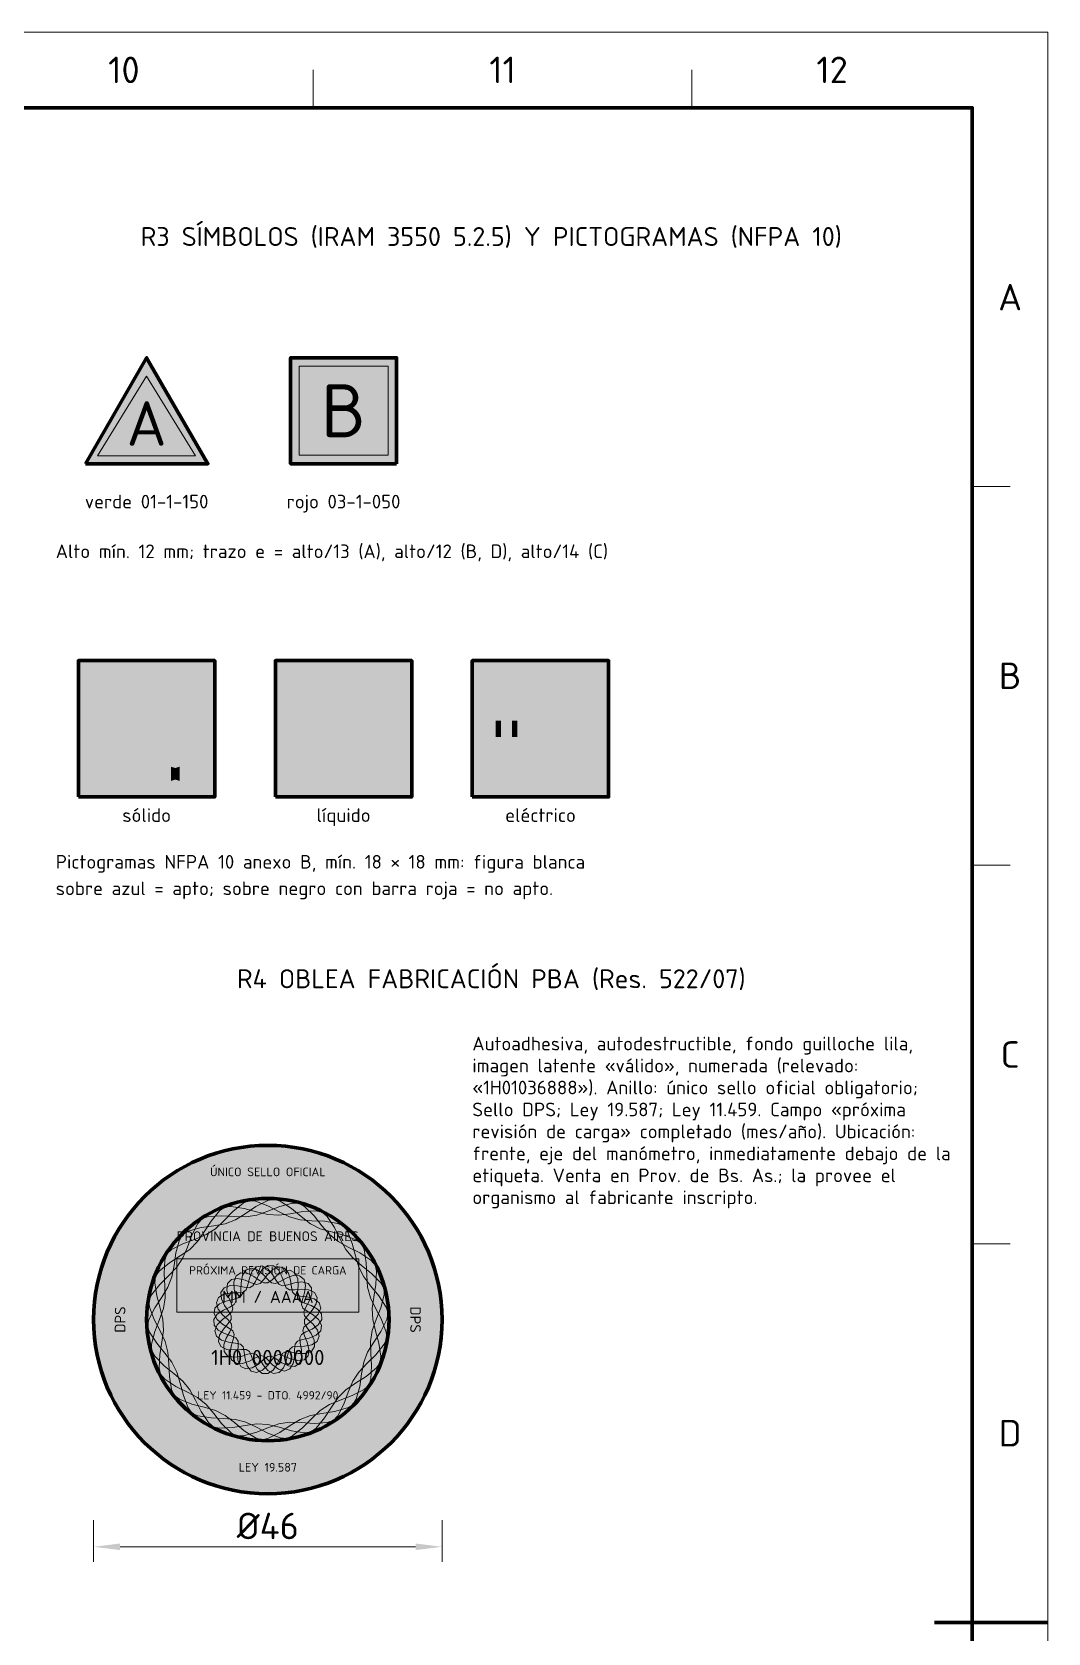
# Model space of a CAD drawing. Header units: millimetres. Extents: x 0 to 2208, y 0 to 420.
# Drawn here: x 2073.9 to 2208, y 208.6 to 420 of the extents above; entities that cross this region are included whole.
import ezdxf
from ezdxf.enums import TextEntityAlignment as Align

# ---------------------------------------------------------------- set-up
doc = ezdxf.new("R2010")
doc.units = ezdxf.units.MM
for name, color, linetype, lineweight in [('01-VISIBLE', 7, 'CONTINUOUS', 70), ('04-COTA', 3, 'CONTINUOUS', 18), ('06-TEXTO', 7, 'CONTINUOUS', 25), ('07-RECUADRO', 7, 'CONTINUOUS', 70), ('08-FINA', 5, 'CONTINUOUS', 18), ('13-GRAFICA', 30, 'CONTINUOUS', 18)]:
    doc.layers.add(name, color=color, linetype=linetype, lineweight=lineweight)
doc.styles.add('ISO3098', font='isocpeur.ttf')
doc.dimstyles.new('FLAMA-IRAM', dxfattribs={"dimtxt": 3.5, "dimasz": 3.5, "dimexe": 2, "dimexo": 1.5, "dimgap": 1, "dimtad": 1, "dimdec": 1, "dimtxsty": 'ISO3098', "dimblk": 'IRAM_FLECHA', "dimblk1": 'IRAM_FLECHA', "dimblk2": 'IRAM_FLECHA', "dimcen": 2.5, "dimclrd": 256, "dimclre": 256, "dimclrt": 256, "dimazin": 3, "dimtfac": 1, "dimtmove": 0, "dimatfit": 3, "dimlwd": 18, "dimlwe": 18})

# ---------------------------------------------------------------- blocks, each defined once
blk = doc.blocks.new('IRAM_FLECHA')
blk.add_solid([(0, 0), (-1, 0.125), (-1, -0.125)])

msp = doc.modelspace()

# ---------------------------------------------------------------- hatches: boundary and pattern name
at = {"layer": '13-GRAFICA', "true_color": 0x009146}
h = msp.add_hatch(color=7, dxfattribs=at)
h.dxf.hatch_style = 1
h.paths.add_polyline_path([(2080.917, 363), (2097.083, 363), (2089, 377)])
at = {"layer": '13-GRAFICA', "true_color": 0xc81e2d}
h = msp.add_hatch(color=7, dxfattribs=at)
h.dxf.hatch_style = 1
h.paths.add_polyline_path([(2122, 363), (2122, 377), (2108, 377), (2108, 363)])
at = {"layer": '13-GRAFICA', "true_color": 0x005eaa}
h = msp.add_hatch(color=7, dxfattribs=at)
h.dxf.hatch_style = 1
h.paths.add_polyline_path([(2098, 319), (2098, 337), (2080, 337), (2080, 319)])
h = msp.add_hatch(color=7, dxfattribs=at)
h.dxf.hatch_style = 1
h.paths.add_polyline_path([(2124, 319), (2124, 337), (2106, 337), (2106, 319)])
at = {"layer": '13-GRAFICA', "true_color": 0x191919}
h = msp.add_hatch(color=7, dxfattribs=at)
h.dxf.hatch_style = 1
h.paths.add_polyline_path([(2150, 319), (2150, 337), (2132, 337), (2132, 319)])
at = {"layer": '13-GRAFICA', "true_color": 0xc81e2d}
h = msp.add_hatch(color=7, dxfattribs=at)
h.dxf.hatch_style = 1
h.paths.add_polyline_path([(2132, 335.218), (2132, 337), (2133.782, 337), (2150, 320.782), (2150, 319), (2148.218, 319)])
at = {"layer": '13-GRAFICA', "true_color": 0xffffff}
h = msp.add_hatch(color=7, dxfattribs=at)
h.dxf.hatch_style = 1
h.paths.add_polyline_path([(2141.845, 326.656), (2141.819, 326.663), (2141.793, 326.672), (2141.768, 326.684), (2141.745, 326.699), (2141.723, 326.716), (2141.704, 326.735), (2141.686, 326.756), (2141.67, 326.778), (2141.657, 326.802), (2141.646, 326.828), (2140.926, 328.808), (2140.918, 328.834), (2140.913, 328.861), (2140.91, 328.888), (2140.91, 328.915), (2140.913, 328.943), (2140.919, 328.97), (2140.928, 328.996), (2140.939, 329.021), (2141.839, 330.821), (2141.851, 330.844), (2141.867, 330.865), (2141.884, 330.885), (2141.903, 330.904), (2141.923, 330.92), (2141.946, 330.934), (2141.969, 330.946), (2141.994, 330.956), (2142.019, 330.963), (2142.045, 330.968), (2142.071, 330.97), (2142.098, 330.969), (2142.124, 330.966), (2142.15, 330.961), (2142.175, 330.953), (2142.199, 330.942), (2142.222, 330.93), (2142.244, 330.915), (2142.264, 330.898), (2142.282, 330.879), (2142.299, 330.858), (2142.313, 330.836), (2142.609, 330.329), (2143.168, 332.565), (2143.176, 332.591), (2143.186, 332.616), (2143.199, 332.639), (2143.213, 332.661), (2143.23, 332.682), (2143.249, 332.701), (2143.27, 332.717), (2143.292, 332.732), (2143.316, 332.745), (2143.34, 332.755), (2143.366, 332.762), (2143.392, 332.767), (2143.419, 332.77), (2143.445, 332.77), (2143.472, 332.767), (2143.498, 332.761), (2143.523, 332.753), (2143.548, 332.743), (2143.571, 332.73), (2143.593, 332.715), (2143.614, 332.698), (2143.632, 332.679), (2143.649, 332.658), (2144.407, 331.609), (2144.872, 335.949), (2144.876, 335.975), (2144.883, 336.001), (2144.892, 336.027), (2144.904, 336.051), (2144.918, 336.074), (2144.934, 336.095), (2144.953, 336.115), (2144.973, 336.132), (2144.995, 336.148), (2145.019, 336.161), (2145.043, 336.172), (2145.069, 336.18), (2145.095, 336.186), (2145.122, 336.189), (2145.149, 336.19), (2145.176, 336.188), (2145.202, 336.183), (2145.228, 336.175), (2145.253, 336.165), (2145.277, 336.153), (2145.3, 336.138), (2145.32, 336.121), (2145.34, 336.102), (2145.357, 336.081), (2145.372, 336.059), (2145.384, 336.035), (2145.395, 336.01), (2145.402, 335.984), (2146.236, 332.572), (2146.708, 333.359), (2146.723, 333.381), (2146.74, 333.401), (2146.759, 333.42), (2146.779, 333.437), (2146.801, 333.452), (2146.825, 333.464), (2146.849, 333.474), (2146.875, 333.482), (2146.901, 333.487), (2146.927, 333.49), (2146.953, 333.49), (2146.98, 333.487), (2147.006, 333.482), (2147.031, 333.474), (2147.056, 333.464), (2147.079, 333.452), (2147.101, 333.437), (2147.121, 333.42), (2147.14, 333.401), (2147.157, 333.381), (2147.172, 333.359), (2147.184, 333.335), (2147.194, 333.311), (2147.202, 333.285), (2148.102, 329.685), (2148.107, 329.662), (2148.109, 329.638), (2148.11, 329.614), (2148.108, 329.591), (2148.105, 329.567), (2147.565, 326.867), (2147.558, 326.841), (2147.549, 326.816), (2147.538, 326.793), (2147.524, 326.77), (2147.509, 326.749), (2147.491, 326.729), (2147.471, 326.711), (2147.45, 326.695), (2147.427, 326.682), (2147.403, 326.671), (2147.378, 326.662), (2147.353, 326.655), (2147.326, 326.651), (2147.3, 326.65), (2141.9, 326.65), (2141.873, 326.651)])
h = msp.add_hatch(color=7, dxfattribs=at)
h.dxf.hatch_style = 1
h.paths.add_polyline_path([(2082.337, 328.53), (2082.318, 328.535), (2082.299, 328.542), (2082.281, 328.55), (2082.264, 328.561), (2082.249, 328.573), (2082.235, 328.587), (2082.222, 328.602), (2082.211, 328.618), (2082.201, 328.635), (2082.193, 328.654), (2081.675, 330.079), (2081.669, 330.098), (2081.665, 330.117), (2081.663, 330.137), (2081.664, 330.157), (2081.666, 330.176), (2081.67, 330.196), (2081.676, 330.214), (2081.684, 330.233), (2082.332, 331.529), (2082.341, 331.545), (2082.352, 331.561), (2082.364, 331.575), (2082.378, 331.588), (2082.393, 331.6), (2082.409, 331.61), (2082.426, 331.619), (2082.443, 331.626), (2082.462, 331.631), (2082.48, 331.634), (2082.499, 331.636), (2082.518, 331.636), (2082.537, 331.633), (2082.556, 331.629), (2082.574, 331.624), (2082.591, 331.616), (2082.608, 331.607), (2082.624, 331.596), (2082.638, 331.584), (2082.651, 331.57), (2082.663, 331.555), (2082.674, 331.54), (2082.886, 331.175), (2083.289, 332.785), (2083.295, 332.803), (2083.302, 332.821), (2083.311, 332.838), (2083.322, 332.854), (2083.334, 332.868), (2083.347, 332.882), (2083.362, 332.894), (2083.378, 332.905), (2083.395, 332.914), (2083.413, 332.921), (2083.431, 332.926), (2083.45, 332.93), (2083.469, 332.932), (2083.489, 332.932), (2083.508, 332.93), (2083.526, 332.926), (2083.545, 332.92), (2083.562, 332.913), (2083.579, 332.903), (2083.595, 332.892), (2083.61, 332.88), (2083.623, 332.866), (2083.635, 332.851), (2084.181, 332.096), (2084.516, 335.221), (2084.519, 335.24), (2084.523, 335.259), (2084.53, 335.277), (2084.539, 335.294), (2084.549, 335.311), (2084.561, 335.326), (2084.574, 335.34), (2084.589, 335.353), (2084.605, 335.364), (2084.621, 335.374), (2084.639, 335.382), (2084.658, 335.388), (2084.677, 335.392), (2084.696, 335.394), (2084.715, 335.394), (2084.735, 335.393), (2084.754, 335.389), (2084.772, 335.384), (2084.79, 335.376), (2084.807, 335.367), (2084.824, 335.357), (2084.839, 335.345), (2084.853, 335.331), (2084.865, 335.316), (2084.876, 335.3), (2084.885, 335.283), (2084.892, 335.265), (2084.898, 335.246), (2085.498, 332.789), (2085.838, 333.356), (2085.849, 333.372), (2085.861, 333.387), (2085.874, 333.4), (2085.889, 333.412), (2085.905, 333.423), (2085.922, 333.432), (2085.939, 333.439), (2085.958, 333.445), (2085.976, 333.448), (2085.995, 333.45), (2086.014, 333.45), (2086.033, 333.448), (2086.052, 333.445), (2086.07, 333.439), (2086.088, 333.432), (2086.105, 333.423), (2086.121, 333.412), (2086.135, 333.4), (2086.149, 333.386), (2086.161, 333.372), (2086.172, 333.356), (2086.181, 333.339), (2086.188, 333.321), (2086.193, 333.303), (2086.841, 330.711), (2086.845, 330.694), (2086.847, 330.677), (2086.847, 330.66), (2086.846, 330.643), (2086.843, 330.626), (2086.455, 328.682), (2086.45, 328.663), (2086.444, 328.645), (2086.435, 328.628), (2086.426, 328.612), (2086.414, 328.597), (2086.401, 328.582), (2086.387, 328.57), (2086.372, 328.558), (2086.356, 328.549), (2086.338, 328.54), (2086.32, 328.534), (2086.302, 328.529), (2086.283, 328.527), (2086.264, 328.526), (2082.376, 328.526), (2082.356, 328.527)])
h = msp.add_hatch(color=7, dxfattribs=at)
h.dxf.hatch_style = 1
h.paths.add_polyline_path([(2092.556, 328.759), (2093.095, 333.793), (2093.1, 333.824), (2093.108, 333.854), (2093.119, 333.884), (2093.132, 333.912), (2093.149, 333.938), (2093.168, 333.963), (2093.189, 333.986), (2093.213, 334.006), (2093.239, 334.024), (2093.266, 334.04), (2093.294, 334.052), (2093.324, 334.062), (2093.355, 334.069), (2093.364, 334.07), (2093.364, 323.007), (2092.196, 323.007), (2092.196, 329.257)])
h = msp.add_hatch(color=7, dxfattribs=at)
h.dxf.hatch_style = 1
h.paths.add_polyline_path([(2093.386, 334.073), (2093.417, 334.073), (2093.448, 334.07), (2093.479, 334.065), (2093.509, 334.056), (2093.538, 334.044), (2093.565, 334.03), (2093.591, 334.013), (2093.616, 333.993), (2093.638, 333.971), (2093.658, 333.947), (2093.675, 333.921), (2093.69, 333.893), (2093.702, 333.864), (2093.711, 333.834), (2094.678, 329.876), (2095.226, 330.789), (2095.243, 330.815), (2095.262, 330.838), (2095.284, 330.86), (2095.308, 330.88), (2095.334, 330.897), (2095.361, 330.911), (2095.389, 330.923), (2095.418, 330.932), (2095.449, 330.938), (2095.479, 330.941), (2095.51, 330.941), (2095.54, 330.938), (2095.571, 330.932), (2095.6, 330.923), (2095.628, 330.911), (2095.656, 330.897), (2095.681, 330.879), (2095.705, 330.86), (2095.727, 330.838), (2095.746, 330.814), (2095.763, 330.789), (2095.778, 330.762), (2095.789, 330.733), (2095.798, 330.704), (2096.842, 326.528), (2096.848, 326.501), (2096.851, 326.473), (2096.852, 326.446), (2096.85, 326.418), (2096.846, 326.391), (2096.275, 323.537), (2096.597, 322.543), (2095.11, 322.06), (2096.597, 321.577), (2096.153, 320.207), (2093.364, 321.113), (2093.364, 323.007), (2093.364, 334.07)])
h = msp.add_hatch(color=7, dxfattribs=at)
h.dxf.hatch_style = 1
h.paths.add_polyline_path([(2122.564, 320.996), (2122.131, 320.84), (2121.549, 320.704), (2120.84, 320.592), (2120.031, 320.509), (2119.153, 320.457), (2118.24, 320.44), (2117.327, 320.457), (2116.449, 320.509), (2115.64, 320.592), (2114.931, 320.704), (2114.349, 320.84), (2113.916, 320.996), (2113.65, 321.164), (2113.56, 321.34), (2113.65, 321.516), (2113.916, 321.684), (2114.316, 321.828), (2113.56, 323.906), (2113.56, 321.52), (2107.44, 321.52), (2107.44, 326.56), (2110.68, 329.44), (2113.56, 329.44), (2113.56, 324.959), (2114.595, 327.029), (2114.612, 327.059), (2114.632, 327.088), (2114.654, 327.114), (2114.68, 327.138), (2114.707, 327.16), (2114.736, 327.179), (2114.767, 327.195), (2114.8, 327.207), (2114.833, 327.217), (2114.867, 327.223), (2114.902, 327.226), (2114.937, 327.225), (2114.972, 327.221), (2115.006, 327.214), (2115.039, 327.203), (2115.071, 327.19), (2115.101, 327.173), (2115.13, 327.153), (2115.156, 327.13), (2115.181, 327.106), (2115.202, 327.078), (2115.221, 327.049), (2115.612, 326.38), (2116.35, 329.332), (2116.36, 329.366), (2116.374, 329.398), (2116.39, 329.429), (2116.41, 329.458), (2116.432, 329.486), (2116.457, 329.51), (2116.484, 329.533), (2116.514, 329.552), (2116.545, 329.568), (2116.577, 329.582), (2116.611, 329.592), (2116.646, 329.598), (2116.681, 329.602), (2116.716, 329.601), (2116.751, 329.598), (2116.785, 329.591), (2116.819, 329.58), (2116.851, 329.566), (2116.882, 329.549), (2116.911, 329.53), (2116.938, 329.507), (2116.963, 329.482), (2116.985, 329.454), (2117.985, 328.069), (2118.598, 333.798), (2118.604, 333.833), (2118.613, 333.867), (2118.625, 333.901), (2118.641, 333.933), (2118.66, 333.963), (2118.682, 333.991), (2118.706, 334.017), (2118.733, 334.04), (2118.762, 334.061), (2118.793, 334.078), (2118.825, 334.093), (2118.859, 334.104), (2118.894, 334.111), (2118.929, 334.116), (2118.965, 334.116), (2119, 334.113), (2119.035, 334.107), (2119.069, 334.097), (2119.102, 334.084), (2119.134, 334.067), (2119.163, 334.048), (2119.191, 334.025), (2119.216, 334), (2119.239, 333.973), (2119.259, 333.943), (2119.275, 333.912), (2119.289, 333.879), (2119.299, 333.845), (2120.4, 329.341), (2121.023, 330.379), (2121.043, 330.408), (2121.065, 330.435), (2121.09, 330.46), (2121.117, 330.482), (2121.146, 330.502), (2121.177, 330.518), (2121.209, 330.532), (2121.242, 330.542), (2121.277, 330.549), (2121.311, 330.552), (2121.346, 330.552), (2121.381, 330.549), (2121.416, 330.542), (2121.449, 330.532), (2121.481, 330.518), (2121.512, 330.502), (2121.541, 330.482), (2121.568, 330.46), (2121.593, 330.435), (2121.615, 330.408), (2121.635, 330.379), (2121.651, 330.348), (2121.664, 330.316), (2121.675, 330.282), (2122.863, 325.53), (2122.869, 325.5), (2122.872, 325.468), (2122.873, 325.437), (2122.871, 325.405), (2122.866, 325.374), (2122.158, 321.831), (2122.564, 321.684), (2122.83, 321.516), (2122.92, 321.34), (2122.83, 321.164)])
h = msp.add_hatch(color=7, dxfattribs=at)
h.dxf.hatch_style = 1
h.paths.add_polyline_path([(2089.407, 320.207), (2088.963, 321.577), (2090.45, 322.06), (2088.963, 322.543), (2089.262, 323.465), (2088.518, 325.51), (2088.509, 325.54), (2088.503, 325.571), (2088.5, 325.603), (2088.5, 325.635), (2088.504, 325.666), (2088.51, 325.697), (2088.52, 325.728), (2088.533, 325.757), (2089.577, 327.845), (2089.592, 327.872), (2089.609, 327.897), (2089.629, 327.92), (2089.651, 327.941), (2089.675, 327.96), (2089.701, 327.976), (2089.728, 327.99), (2089.757, 328.002), (2089.786, 328.01), (2089.816, 328.015), (2089.847, 328.018), (2089.877, 328.017), (2089.908, 328.014), (2089.938, 328.007), (2089.967, 327.998), (2089.995, 327.986), (2090.022, 327.971), (2090.047, 327.954), (2090.07, 327.934), (2090.092, 327.912), (2090.111, 327.888), (2090.127, 327.863), (2090.47, 327.275), (2091.119, 329.869), (2091.128, 329.898), (2091.14, 329.927), (2091.154, 329.954), (2091.172, 329.98), (2091.191, 330.004), (2091.213, 330.025), (2091.237, 330.045), (2091.263, 330.062), (2091.29, 330.077), (2091.319, 330.088), (2091.348, 330.097), (2091.379, 330.103), (2091.41, 330.106), (2091.441, 330.105), (2091.471, 330.102), (2091.502, 330.096), (2091.531, 330.087), (2091.559, 330.075), (2091.587, 330.06), (2091.612, 330.042), (2091.636, 330.022), (2091.657, 330), (2091.677, 329.976), (2092.196, 329.257), (2092.196, 323.007), (2092.196, 321.113)])
h = msp.add_hatch(color=7, dxfattribs=at)
h.dxf.hatch_style = 1
h.paths.add_polyline_path([(2105.918, 329.946), (2107.098, 330.772), (2108.956, 328.118), (2107.777, 327.292)])
h = msp.add_hatch(color=7, dxfattribs=at)
h.dxf.hatch_style = 1
h.paths.add_polyline_path([(2087.74, 328.36), (2086.84, 321.52), (2081.8, 321.52), (2080.9, 328.36)])
h = msp.add_hatch(color=7, dxfattribs=at)
h.dxf.hatch_style = 1
h.paths.add_polyline_path([(2133.08, 321.52), (2133.08, 329.08), (2135.06, 329.08), (2135.06, 326.92), (2135.06, 324.4), (2135.06, 321.52)])
h = msp.add_hatch(color=7, dxfattribs=at)
h.dxf.hatch_style = 1
h.paths.add_polyline_path([(2135.78, 329.08), (2135.78, 326.92), (2135.06, 326.92), (2135.06, 329.08)])
h = msp.add_hatch(color=7, dxfattribs=at)
h.dxf.hatch_style = 1
h.paths.add_polyline_path([(2135.78, 321.52), (2135.78, 324.4), (2135.78, 326.92), (2135.78, 329.08), (2137.22, 329.08), (2137.22, 326.92), (2137.22, 324.4), (2137.22, 321.52)])
h = msp.add_hatch(color=7, dxfattribs=at)
h.dxf.hatch_style = 1
h.paths.add_polyline_path([(2137.94, 329.08), (2137.94, 326.92), (2137.22, 326.92), (2137.22, 329.08)])
h = msp.add_hatch(color=7, dxfattribs=at)
h.dxf.hatch_style = 1
h.paths.add_polyline_path([(2139.92, 321.52), (2137.94, 321.52), (2137.94, 324.4), (2137.94, 326.92), (2137.94, 329.08), (2139.92, 329.08)])
h = msp.add_hatch(color=7, dxfattribs=at)
h.dxf.hatch_style = 1
h.paths.add_polyline_path([(2148.27, 320.433), (2148.305, 320.424), (2148.338, 320.413), (2148.37, 320.397), (2148.4, 320.379), (2148.428, 320.358), (2148.455, 320.335), (2148.478, 320.308), (2148.499, 320.28), (2148.517, 320.25), (2148.533, 320.218), (2148.544, 320.185), (2148.553, 320.15), (2148.558, 320.115), (2148.56, 320.08), (2148.558, 320.045), (2148.553, 320.01), (2148.544, 319.975), (2148.533, 319.942), (2148.517, 319.91), (2148.499, 319.88), (2148.478, 319.852), (2148.455, 319.825), (2148.428, 319.802), (2148.4, 319.781), (2148.37, 319.763), (2148.338, 319.747), (2148.305, 319.736), (2148.27, 319.727), (2148.235, 319.722), (2148.2, 319.72), (2144.24, 319.72), (2144.205, 319.722), (2144.17, 319.727), (2144.135, 319.736), (2144.102, 319.747), (2144.07, 319.763), (2144.04, 319.781), (2144.012, 319.802), (2143.985, 319.825), (2143.962, 319.852), (2143.941, 319.88), (2143.923, 319.91), (2143.907, 319.942), (2143.896, 319.975), (2143.887, 320.01), (2143.882, 320.045), (2143.88, 320.08), (2143.88, 321.52), (2142.08, 321.52), (2142.08, 324.76), (2142.8, 324.76), (2142.8, 326.56), (2143.34, 326.56), (2143.34, 324.76), (2145.14, 324.76), (2145.14, 326.56), (2145.68, 326.56), (2145.68, 324.76), (2146.4, 324.76), (2146.4, 321.52), (2144.6, 321.52), (2144.6, 320.44), (2148.2, 320.44), (2148.235, 320.438)])
h = msp.add_hatch(color=7, dxfattribs=at)
h.dxf.hatch_style = 1
h.paths.add_polyline_path([(2135.06, 321.52), (2135.06, 324.4), (2135.78, 324.4), (2135.78, 321.52)])
h = msp.add_hatch(color=7, dxfattribs=at)
h.dxf.hatch_style = 1
h.paths.add_polyline_path([(2137.22, 321.52), (2137.22, 324.4), (2137.94, 324.4), (2137.94, 321.52)])
h = msp.add_hatch(color=7, dxfattribs=at)
h.dxf.hatch_style = 1
h.paths.add_polyline_path([(2092.196, 321.113), (2092.196, 323.007), (2092.78, 322.817), (2093.364, 323.007), (2093.364, 321.113), (2092.78, 321.303)])
at = {"layer": '13-GRAFICA', "true_color": 0x6e46a0}
h = msp.add_hatch(color=7, dxfattribs=at)
h.dxf.hatch_style = 1
h.paths.add_polyline_path([(2089.141, 266.658), (2089.554, 267.042), (2089.977, 267.416), (2090.409, 267.779), (2090.85, 268.132), (2091.299, 268.474), (2091.756, 268.804), (2092.222, 269.124), (2092.695, 269.432), (2093.176, 269.728), (2093.663, 270.012), (2094.158, 270.284), (2094.659, 270.544), (2095.166, 270.792), (2095.679, 271.027), (2096.198, 271.249), (2096.722, 271.459), (2097.252, 271.656), (2097.785, 271.839), (2098.323, 272.01), (2098.866, 272.167), (2099.411, 272.311), (2099.961, 272.441), (2100.513, 272.558), (2101.068, 272.661), (2101.625, 272.751), (2102.185, 272.827), (2102.746, 272.889), (2103.308, 272.938), (2103.871, 272.972), (2104.436, 272.993), (2105, 273), (2105.564, 272.993), (2106.129, 272.972), (2106.692, 272.938), (2107.254, 272.889), (2107.815, 272.827), (2108.375, 272.751), (2108.932, 272.661), (2109.487, 272.558), (2110.039, 272.441), (2110.589, 272.311), (2111.134, 272.167), (2111.677, 272.01), (2112.215, 271.839), (2112.748, 271.656), (2113.278, 271.459), (2113.802, 271.249), (2114.321, 271.027), (2114.834, 270.792), (2115.341, 270.544), (2115.842, 270.284), (2116.337, 270.012), (2116.824, 269.728), (2117.305, 269.432), (2117.778, 269.124), (2118.244, 268.804), (2118.701, 268.474), (2119.15, 268.132), (2119.591, 267.779), (2120.023, 267.416), (2120.446, 267.042), (2120.859, 266.658), (2121, 266.521), (2121, 250), (2120.995, 250.393), (2120.981, 250.785), (2120.957, 251.177), (2120.923, 251.568), (2120.88, 251.959), (2120.827, 252.348), (2120.764, 252.735), (2120.693, 253.121), (2120.611, 253.506), (2120.521, 253.888), (2120.42, 254.267), (2120.311, 254.645), (2120.192, 255.019), (2120.065, 255.39), (2119.928, 255.758), (2119.782, 256.123), (2119.627, 256.484), (2119.464, 256.841), (2119.292, 257.194), (2119.111, 257.542), (2118.921, 257.886), (2118.724, 258.226), (2118.518, 258.56), (2118.304, 258.889), (2118.081, 259.213), (2117.851, 259.531), (2117.614, 259.844), (2117.368, 260.15), (2117.115, 260.451), (2116.855, 260.745), (2116.588, 261.033), (2116.314, 261.314), (2116.033, 261.588), (2115.745, 261.855), (2115.451, 262.115), (2115.15, 262.368), (2114.844, 262.614), (2114.531, 262.851), (2114.213, 263.081), (2113.889, 263.304), (2113.56, 263.518), (2113.226, 263.724), (2112.886, 263.921), (2112.542, 264.111), (2112.194, 264.292), (2111.841, 264.464), (2111.484, 264.627), (2111.123, 264.782), (2110.758, 264.928), (2110.39, 265.065), (2110.019, 265.192), (2109.645, 265.311), (2109.267, 265.42), (2108.888, 265.521), (2108.506, 265.611), (2108.121, 265.693), (2107.735, 265.764), (2107.348, 265.827), (2106.959, 265.88), (2106.568, 265.923), (2106.177, 265.957), (2105.785, 265.981), (2105.393, 265.995), (2105, 266), (2104.607, 265.995), (2104.215, 265.981), (2103.823, 265.957), (2103.432, 265.923), (2103.041, 265.88), (2102.652, 265.827), (2102.265, 265.764), (2101.879, 265.693), (2101.494, 265.611), (2101.112, 265.521), (2100.733, 265.42), (2100.355, 265.311), (2099.981, 265.192), (2099.61, 265.065), (2099.242, 264.928), (2098.877, 264.782), (2098.516, 264.627), (2098.159, 264.464), (2097.806, 264.292), (2097.458, 264.111), (2097.114, 263.921), (2096.774, 263.724), (2096.44, 263.518), (2096.111, 263.304), (2095.787, 263.081), (2095.469, 262.851), (2095.156, 262.614), (2094.85, 262.368), (2094.549, 262.115), (2094.255, 261.855), (2093.967, 261.588), (2093.686, 261.314), (2093.412, 261.033), (2093.145, 260.745), (2092.885, 260.451), (2092.632, 260.15), (2092.386, 259.844), (2092.149, 259.531), (2091.919, 259.213), (2091.696, 258.889), (2091.482, 258.56), (2091.276, 258.226), (2091.079, 257.886), (2090.889, 257.542), (2090.708, 257.194), (2090.536, 256.841), (2090.373, 256.484), (2090.218, 256.123), (2090.072, 255.758), (2089.935, 255.39), (2089.808, 255.019), (2089.689, 254.645), (2089.58, 254.267), (2089.479, 253.888), (2089.389, 253.506), (2089.307, 253.121), (2089.236, 252.735), (2089.173, 252.348), (2089.12, 251.959), (2089.077, 251.568), (2089.043, 251.177), (2089.019, 250.785), (2089.005, 250.393), (2089, 250), (2089, 266.521)])
h = msp.add_hatch(color=7, dxfattribs=at)
h.dxf.hatch_style = 1
h.paths.add_polyline_path([(2088.737, 233.737), (2088.342, 234.141), (2087.958, 234.554), (2087.584, 234.977), (2087.221, 235.409), (2086.868, 235.85), (2086.526, 236.299), (2086.196, 236.756), (2085.876, 237.222), (2085.568, 237.695), (2085.272, 238.176), (2084.988, 238.663), (2084.716, 239.158), (2084.456, 239.659), (2084.208, 240.166), (2083.973, 240.679), (2083.751, 241.198), (2083.541, 241.722), (2083.344, 242.252), (2083.161, 242.785), (2082.99, 243.323), (2082.833, 243.866), (2082.689, 244.411), (2082.559, 244.961), (2082.442, 245.513), (2082.339, 246.068), (2082.249, 246.625), (2082.173, 247.185), (2082.111, 247.746), (2082.062, 248.308), (2082.028, 248.871), (2082.007, 249.436), (2082, 250), (2082.007, 250.564), (2082.028, 251.129), (2082.062, 251.692), (2082.111, 252.254), (2082.173, 252.815), (2082.249, 253.375), (2082.339, 253.932), (2082.442, 254.487), (2082.559, 255.039), (2082.689, 255.589), (2082.833, 256.134), (2082.99, 256.677), (2083.161, 257.215), (2083.344, 257.748), (2083.541, 258.278), (2083.751, 258.802), (2083.973, 259.321), (2084.208, 259.834), (2084.456, 260.341), (2084.716, 260.842), (2084.988, 261.337), (2085.272, 261.824), (2085.568, 262.305), (2085.876, 262.778), (2086.196, 263.244), (2086.526, 263.701), (2086.868, 264.15), (2087.221, 264.591), (2087.584, 265.023), (2087.958, 265.446), (2088.342, 265.859), (2088.737, 266.263), (2089, 266.521), (2089, 250), (2089, 233.479)])
h = msp.add_hatch(color=7, dxfattribs=at)
h.dxf.hatch_style = 1
h.paths.add_polyline_path([(2127.972, 248.871), (2127.938, 248.308), (2127.889, 247.746), (2127.827, 247.185), (2127.751, 246.625), (2127.661, 246.068), (2127.558, 245.513), (2127.441, 244.961), (2127.311, 244.411), (2127.167, 243.866), (2127.01, 243.323), (2126.839, 242.785), (2126.656, 242.252), (2126.459, 241.722), (2126.249, 241.198), (2126.027, 240.679), (2125.792, 240.166), (2125.544, 239.659), (2125.284, 239.158), (2125.012, 238.663), (2124.728, 238.176), (2124.432, 237.695), (2124.124, 237.222), (2123.804, 236.756), (2123.474, 236.299), (2123.132, 235.85), (2122.779, 235.409), (2122.416, 234.977), (2122.042, 234.554), (2121.658, 234.141), (2121.263, 233.737), (2121, 233.479), (2121, 250), (2121, 266.521), (2121.263, 266.263), (2121.658, 265.859), (2122.042, 265.446), (2122.416, 265.023), (2122.779, 264.591), (2123.132, 264.15), (2123.474, 263.701), (2123.804, 263.244), (2124.124, 262.778), (2124.432, 262.305), (2124.728, 261.824), (2125.012, 261.337), (2125.284, 260.842), (2125.544, 260.341), (2125.792, 259.834), (2126.027, 259.321), (2126.249, 258.802), (2126.459, 258.278), (2126.656, 257.748), (2126.839, 257.215), (2127.01, 256.677), (2127.167, 256.134), (2127.311, 255.589), (2127.441, 255.039), (2127.558, 254.487), (2127.661, 253.932), (2127.751, 253.375), (2127.827, 252.815), (2127.889, 252.254), (2127.938, 251.692), (2127.972, 251.129), (2127.993, 250.564), (2128, 250), (2127.993, 249.436)])
at = {"layer": '13-GRAFICA', "true_color": 0xd7beeb}
h = msp.add_hatch(color=7, dxfattribs=at)
h.dxf.hatch_style = 1
h.paths.add_polyline_path([(2121, 250), (2120.995, 249.607), (2120.981, 249.215), (2120.957, 248.823), (2120.923, 248.432), (2120.88, 248.041), (2120.827, 247.652), (2120.764, 247.265), (2120.693, 246.879), (2120.611, 246.494), (2120.521, 246.112), (2120.42, 245.733), (2120.311, 245.355), (2120.192, 244.981), (2120.065, 244.61), (2119.928, 244.242), (2119.782, 243.877), (2119.627, 243.516), (2119.464, 243.159), (2119.292, 242.806), (2119.111, 242.458), (2118.921, 242.114), (2118.724, 241.774), (2118.518, 241.44), (2118.304, 241.111), (2118.081, 240.787), (2117.851, 240.469), (2117.614, 240.156), (2117.368, 239.85), (2117.115, 239.549), (2116.855, 239.255), (2116.588, 238.967), (2116.314, 238.686), (2116.033, 238.412), (2115.745, 238.145), (2115.451, 237.885), (2115.15, 237.632), (2114.844, 237.386), (2114.531, 237.149), (2114.213, 236.919), (2113.889, 236.696), (2113.56, 236.482), (2113.226, 236.276), (2112.886, 236.079), (2112.542, 235.889), (2112.194, 235.708), (2111.841, 235.536), (2111.484, 235.373), (2111.123, 235.218), (2110.758, 235.072), (2110.39, 234.935), (2110.019, 234.808), (2109.645, 234.689), (2109.267, 234.58), (2108.888, 234.479), (2108.506, 234.389), (2108.121, 234.307), (2107.735, 234.236), (2107.348, 234.173), (2106.959, 234.12), (2106.568, 234.077), (2106.177, 234.043), (2105.785, 234.019), (2105.393, 234.005), (2105, 234), (2104.607, 234.005), (2104.215, 234.019), (2103.823, 234.043), (2103.432, 234.077), (2103.041, 234.12), (2102.652, 234.173), (2102.265, 234.236), (2101.879, 234.307), (2101.494, 234.389), (2101.112, 234.479), (2100.733, 234.58), (2100.355, 234.689), (2099.981, 234.808), (2099.61, 234.935), (2099.242, 235.072), (2098.877, 235.218), (2098.516, 235.373), (2098.159, 235.536), (2097.806, 235.708), (2097.458, 235.889), (2097.114, 236.079), (2096.774, 236.276), (2096.44, 236.482), (2096.111, 236.696), (2095.787, 236.919), (2095.469, 237.149), (2095.156, 237.386), (2094.85, 237.632), (2094.549, 237.885), (2094.255, 238.145), (2093.967, 238.412), (2093.686, 238.686), (2093.412, 238.967), (2093.145, 239.255), (2092.885, 239.549), (2092.632, 239.85), (2092.386, 240.156), (2092.149, 240.469), (2091.919, 240.787), (2091.696, 241.111), (2091.482, 241.44), (2091.276, 241.774), (2091.079, 242.114), (2090.889, 242.458), (2090.708, 242.806), (2090.536, 243.159), (2090.373, 243.516), (2090.218, 243.877), (2090.072, 244.242), (2089.935, 244.61), (2089.808, 244.981), (2089.689, 245.355), (2089.58, 245.733), (2089.479, 246.112), (2089.389, 246.494), (2089.307, 246.879), (2089.236, 247.265), (2089.173, 247.652), (2089.12, 248.041), (2089.077, 248.432), (2089.043, 248.823), (2089.019, 249.215), (2089.005, 249.607), (2089, 250), (2089.005, 250.393), (2089.019, 250.785), (2089.043, 251.177), (2089.077, 251.568), (2089.12, 251.959), (2089.173, 252.348), (2089.236, 252.735), (2089.307, 253.121), (2089.389, 253.506), (2089.479, 253.888), (2089.58, 254.267), (2089.689, 254.645), (2089.808, 255.019), (2089.935, 255.39), (2090.072, 255.758), (2090.218, 256.123), (2090.373, 256.484), (2090.536, 256.841), (2090.708, 257.194), (2090.889, 257.542), (2091.079, 257.886), (2091.276, 258.226), (2091.482, 258.56), (2091.696, 258.889), (2091.919, 259.213), (2092.149, 259.531), (2092.386, 259.844), (2092.632, 260.15), (2092.885, 260.451), (2093.145, 260.745), (2093.412, 261.033), (2093.686, 261.314), (2093.967, 261.588), (2094.255, 261.855), (2094.549, 262.115), (2094.85, 262.368), (2095.156, 262.614), (2095.469, 262.851), (2095.787, 263.081), (2096.111, 263.304), (2096.44, 263.518), (2096.774, 263.724), (2097.114, 263.921), (2097.458, 264.111), (2097.806, 264.292), (2098.159, 264.464), (2098.516, 264.627), (2098.877, 264.782), (2099.242, 264.928), (2099.61, 265.065), (2099.981, 265.192), (2100.355, 265.311), (2100.733, 265.42), (2101.112, 265.521), (2101.494, 265.611), (2101.879, 265.693), (2102.265, 265.764), (2102.652, 265.827), (2103.041, 265.88), (2103.432, 265.923), (2103.823, 265.957), (2104.215, 265.981), (2104.607, 265.995), (2105, 266), (2105.393, 265.995), (2105.785, 265.981), (2106.177, 265.957), (2106.568, 265.923), (2106.959, 265.88), (2107.348, 265.827), (2107.735, 265.764), (2108.121, 265.693), (2108.506, 265.611), (2108.888, 265.521), (2109.267, 265.42), (2109.645, 265.311), (2110.019, 265.192), (2110.39, 265.065), (2110.758, 264.928), (2111.123, 264.782), (2111.484, 264.627), (2111.841, 264.464), (2112.194, 264.292), (2112.542, 264.111), (2112.886, 263.921), (2113.226, 263.724), (2113.56, 263.518), (2113.889, 263.304), (2114.213, 263.081), (2114.531, 262.851), (2114.844, 262.614), (2115.15, 262.368), (2115.451, 262.115), (2115.745, 261.855), (2116.033, 261.588), (2116.314, 261.314), (2116.588, 261.033), (2116.855, 260.745), (2117.115, 260.451), (2117.368, 260.15), (2117.614, 259.844), (2117.851, 259.531), (2118.081, 259.213), (2118.304, 258.889), (2118.518, 258.56), (2118.724, 258.226), (2118.921, 257.886), (2119.111, 257.542), (2119.292, 257.194), (2119.464, 256.841), (2119.627, 256.484), (2119.782, 256.123), (2119.928, 255.758), (2120.065, 255.39), (2120.192, 255.019), (2120.311, 254.645), (2120.42, 254.267), (2120.521, 253.888), (2120.611, 253.506), (2120.693, 253.121), (2120.764, 252.735), (2120.827, 252.348), (2120.88, 251.959), (2120.923, 251.568), (2120.957, 251.177), (2120.981, 250.785), (2120.995, 250.393)])
at = {"layer": '13-GRAFICA', "true_color": 0xf58c1e}
h = msp.add_hatch(color=7, dxfattribs=at)
h.dxf.hatch_style = 1
h.paths.add_polyline_path([(2117, 251), (2117, 258), (2093, 258), (2093, 251)])
at = {"layer": '13-GRAFICA', "true_color": 0x6e46a0}
h = msp.add_hatch(color=7, dxfattribs=at)
h.dxf.hatch_style = 1
h.paths.add_polyline_path([(2120.859, 233.342), (2120.446, 232.958), (2120.023, 232.584), (2119.591, 232.221), (2119.15, 231.868), (2118.701, 231.526), (2118.244, 231.196), (2117.778, 230.876), (2117.305, 230.568), (2116.824, 230.272), (2116.337, 229.988), (2115.842, 229.716), (2115.341, 229.456), (2114.834, 229.208), (2114.321, 228.973), (2113.802, 228.751), (2113.278, 228.541), (2112.748, 228.344), (2112.215, 228.161), (2111.677, 227.99), (2111.134, 227.833), (2110.589, 227.689), (2110.039, 227.559), (2109.487, 227.442), (2108.932, 227.339), (2108.375, 227.249), (2107.815, 227.173), (2107.254, 227.111), (2106.692, 227.062), (2106.129, 227.028), (2105.564, 227.007), (2105, 227), (2104.436, 227.007), (2103.871, 227.028), (2103.308, 227.062), (2102.746, 227.111), (2102.185, 227.173), (2101.625, 227.249), (2101.068, 227.339), (2100.513, 227.442), (2099.961, 227.559), (2099.411, 227.689), (2098.866, 227.833), (2098.323, 227.99), (2097.785, 228.161), (2097.252, 228.344), (2096.722, 228.541), (2096.198, 228.751), (2095.679, 228.973), (2095.166, 229.208), (2094.659, 229.456), (2094.158, 229.716), (2093.663, 229.988), (2093.176, 230.272), (2092.695, 230.568), (2092.222, 230.876), (2091.756, 231.196), (2091.299, 231.526), (2090.85, 231.868), (2090.409, 232.221), (2089.977, 232.584), (2089.554, 232.958), (2089.141, 233.342), (2089, 233.479), (2089, 250), (2089.005, 249.607), (2089.019, 249.215), (2089.043, 248.823), (2089.077, 248.432), (2089.12, 248.041), (2089.173, 247.652), (2089.236, 247.265), (2089.307, 246.879), (2089.389, 246.494), (2089.479, 246.112), (2089.58, 245.733), (2089.689, 245.355), (2089.808, 244.981), (2089.935, 244.61), (2090.072, 244.242), (2090.218, 243.877), (2090.373, 243.516), (2090.536, 243.159), (2090.708, 242.806), (2090.889, 242.458), (2091.079, 242.114), (2091.276, 241.774), (2091.482, 241.44), (2091.696, 241.111), (2091.919, 240.787), (2092.149, 240.469), (2092.386, 240.156), (2092.632, 239.85), (2092.885, 239.549), (2093.145, 239.255), (2093.412, 238.967), (2093.686, 238.686), (2093.967, 238.412), (2094.255, 238.145), (2094.549, 237.885), (2094.85, 237.632), (2095.156, 237.386), (2095.469, 237.149), (2095.787, 236.919), (2096.111, 236.696), (2096.44, 236.482), (2096.774, 236.276), (2097.114, 236.079), (2097.458, 235.889), (2097.806, 235.708), (2098.159, 235.536), (2098.516, 235.373), (2098.877, 235.218), (2099.242, 235.072), (2099.61, 234.935), (2099.981, 234.808), (2100.355, 234.689), (2100.733, 234.58), (2101.112, 234.479), (2101.494, 234.389), (2101.879, 234.307), (2102.265, 234.236), (2102.652, 234.173), (2103.041, 234.12), (2103.432, 234.077), (2103.823, 234.043), (2104.215, 234.019), (2104.607, 234.005), (2105, 234), (2105.393, 234.005), (2105.785, 234.019), (2106.177, 234.043), (2106.568, 234.077), (2106.959, 234.12), (2107.348, 234.173), (2107.735, 234.236), (2108.121, 234.307), (2108.506, 234.389), (2108.888, 234.479), (2109.267, 234.58), (2109.645, 234.689), (2110.019, 234.808), (2110.39, 234.935), (2110.758, 235.072), (2111.123, 235.218), (2111.484, 235.373), (2111.841, 235.536), (2112.194, 235.708), (2112.542, 235.889), (2112.886, 236.079), (2113.226, 236.276), (2113.56, 236.482), (2113.889, 236.696), (2114.213, 236.919), (2114.531, 237.149), (2114.844, 237.386), (2115.15, 237.632), (2115.451, 237.885), (2115.745, 238.145), (2116.033, 238.412), (2116.314, 238.686), (2116.588, 238.967), (2116.855, 239.255), (2117.115, 239.549), (2117.368, 239.85), (2117.614, 240.156), (2117.851, 240.469), (2118.081, 240.787), (2118.304, 241.111), (2118.518, 241.44), (2118.724, 241.774), (2118.921, 242.114), (2119.111, 242.458), (2119.292, 242.806), (2119.464, 243.159), (2119.627, 243.516), (2119.782, 243.877), (2119.928, 244.242), (2120.065, 244.61), (2120.192, 244.981), (2120.311, 245.355), (2120.42, 245.733), (2120.521, 246.112), (2120.611, 246.494), (2120.693, 246.879), (2120.764, 247.265), (2120.827, 247.652), (2120.88, 248.041), (2120.923, 248.432), (2120.957, 248.823), (2120.981, 249.215), (2120.995, 249.607), (2121, 250), (2121, 233.479)])

# ---------------------------------------------------------------- linework, layer by layer
at = {"layer": '01-VISIBLE'}
for points in [[(2080.917, 363), (2097.083, 363), (2089, 377)], [(2122, 363), (2122, 377), (2108, 377), (2108, 363)], [(2080, 319), (2098, 319), (2098, 337), (2080, 337)], [(2106, 319), (2124, 319), (2124, 337), (2106, 337)], [(2132, 319), (2150, 319), (2150, 337), (2132, 337)]]:
    msp.add_lwpolyline(points, close=True, dxfattribs=at)
for radius in [23, 16]:
    msp.add_circle((2105, 250), radius, dxfattribs=at)
at = {"layer": '07-RECUADRO'}
msp.add_line((2208, 210), (2193, 210), dxfattribs=at)
msp.add_lwpolyline([(1639, 10), (2198, 10), (2198, 410), (1639, 410)], close=True, dxfattribs=at)
at = {"layer": '08-FINA'}
for p, q in [((2111, 410), (2111, 415)), ((2161, 410), (2161, 415)), ((2198, 360), (2203, 360)), ((2198, 310), (2203, 310)), ((2198, 260), (2203, 260))]:
    msp.add_line(p, q, dxfattribs=at)
for points in [[(1614, 0), (2208, 0), (2208, 420), (1614, 420)], [(2093, 251), (2117, 251), (2117, 258), (2093, 258)]]:
    msp.add_lwpolyline(points, close=True, dxfattribs=at)
at = {"layer": '13-GRAFICA', "true_color": 0xffffff}
for points in [[(2082.534, 364.05), (2095.466, 364.05), (2089, 374.55)], [(2120.88, 364.12), (2120.88, 375.88), (2109.12, 375.88), (2109.12, 364.12)]]:
    msp.add_lwpolyline(points, close=True, dxfattribs=at)
at = {"layer": '13-GRAFICA', "true_color": 0xbea0dc}
for points in [[(2090.734, 254.635), (2089.638, 253.265), (2088.947, 251.687), (2088.859, 250), (2089.381, 248.358), (2090.328, 246.881), (2091.405, 245.583), (2092.339, 244.363), (2092.998, 243.071), (2093.435, 241.598), (2093.853, 239.963), (2094.491, 238.329), (2095.512, 236.941), (2096.929, 236.021), (2098.612, 235.652), (2100.365, 235.734), (2102.028, 236.018), (2103.551, 236.217), (2105, 236.141), (2106.494, 235.784), (2108.119, 235.328), (2109.853, 235.063), (2111.565, 235.254), (2113.071, 236.021), (2114.231, 237.294), (2115.037, 238.853), (2115.623, 240.435), (2116.212, 241.854), (2117.002, 243.071), (2118.059, 244.186), (2119.266, 245.365), (2120.362, 246.735), (2121.053, 248.313), (2121.141, 250), (2120.619, 251.642), (2119.672, 253.119), (2118.595, 254.417), (2117.661, 255.637), (2117.002, 256.929), (2116.565, 258.402), (2116.147, 260.037), (2115.509, 261.671), (2114.488, 263.059), (2113.071, 263.979), (2111.388, 264.348), (2109.635, 264.266), (2107.972, 263.982), (2106.449, 263.783), (2105, 263.859), (2103.506, 264.216), (2101.881, 264.672), (2100.147, 264.937), (2098.435, 264.746), (2096.929, 263.979), (2095.769, 262.706), (2094.963, 261.147), (2094.377, 259.565), (2093.788, 258.146), (2092.998, 256.929), (2091.941, 255.814), (2090.734, 254.635)], [(2113.817, 262.135), (2112.853, 263.601), (2111.565, 264.746), (2109.988, 265.351), (2108.265, 265.362), (2106.568, 264.918), (2105, 264.295), (2103.551, 263.783), (2102.119, 263.556), (2100.583, 263.595), (2098.899, 263.703), (2097.147, 263.601), (2095.512, 263.059), (2094.199, 261.995), (2093.329, 260.509), (2092.865, 258.817), (2092.62, 257.147), (2092.339, 255.637), (2091.82, 254.283), (2091.018, 252.972), (2090.082, 251.568), (2089.295, 250), (2088.947, 248.313), (2089.211, 246.644), (2090.063, 245.147), (2091.297, 243.899), (2092.62, 242.853), (2093.788, 241.854), (2094.701, 240.727), (2095.435, 239.377), (2096.183, 237.865), (2097.147, 236.399), (2098.435, 235.254), (2100.012, 234.649), (2101.735, 234.638), (2103.432, 235.082), (2105, 235.705), (2106.449, 236.217), (2107.881, 236.444), (2109.417, 236.405), (2111.101, 236.297), (2112.853, 236.399), (2114.488, 236.941), (2115.801, 238.005), (2116.671, 239.491), (2117.135, 241.183), (2117.38, 242.853), (2117.661, 244.363), (2118.18, 245.717), (2118.982, 247.028), (2119.918, 248.432), (2120.705, 250), (2121.053, 251.687), (2120.789, 253.356), (2119.937, 254.853), (2118.703, 256.101), (2117.38, 257.147), (2116.212, 258.146), (2115.299, 259.273), (2114.565, 260.623), (2113.817, 262.135)], [(2105, 265), (2103.358, 265.619), (2101.644, 265.789), (2100.012, 265.351), (2098.612, 264.348), (2097.5, 262.99), (2096.598, 261.565), (2095.727, 260.299), (2094.701, 259.273), (2093.435, 258.402), (2092.01, 257.5), (2090.652, 256.388), (2089.649, 254.988), (2089.211, 253.356), (2089.381, 251.642), (2090, 250), (2090.784, 248.506), (2091.444, 247.119), (2091.82, 245.717), (2091.941, 244.186), (2092.01, 242.5), (2092.294, 240.769), (2093.005, 239.199), (2094.199, 238.005), (2095.769, 237.294), (2097.5, 237.01), (2099.186, 236.941), (2100.717, 236.82), (2102.119, 236.444), (2103.506, 235.784), (2105, 235), (2106.642, 234.381), (2108.356, 234.211), (2109.988, 234.649), (2111.388, 235.652), (2112.5, 237.01), (2113.402, 238.435), (2114.273, 239.701), (2115.299, 240.727), (2116.565, 241.598), (2117.99, 242.5), (2119.348, 243.612), (2120.351, 245.012), (2120.789, 246.644), (2120.619, 248.358), (2120, 250), (2119.216, 251.494), (2118.556, 252.881), (2118.18, 254.283), (2118.059, 255.814), (2117.99, 257.5), (2117.706, 259.231), (2116.995, 260.801), (2115.801, 261.995), (2114.231, 262.706), (2112.5, 262.99), (2110.814, 263.059), (2109.283, 263.18), (2107.881, 263.556), (2106.494, 264.216), (2105, 265)], [(2096.183, 262.135), (2094.491, 261.671), (2093.005, 260.801), (2091.941, 259.488), (2091.399, 257.853), (2091.297, 256.101), (2091.405, 254.417), (2091.444, 252.881), (2091.217, 251.449), (2090.705, 250), (2090.082, 248.432), (2089.638, 246.735), (2089.649, 245.012), (2090.254, 243.435), (2091.399, 242.147), (2092.865, 241.183), (2094.377, 240.435), (2095.727, 239.701), (2096.854, 238.788), (2097.853, 237.62), (2098.899, 236.297), (2100.147, 235.063), (2101.644, 234.211), (2103.313, 233.947), (2105, 234.295), (2106.568, 235.082), (2107.972, 236.018), (2109.283, 236.82), (2110.637, 237.339), (2112.147, 237.62), (2113.817, 237.865), (2115.509, 238.329), (2116.995, 239.199), (2118.059, 240.512), (2118.601, 242.147), (2118.703, 243.899), (2118.595, 245.583), (2118.556, 247.119), (2118.783, 248.551), (2119.295, 250), (2119.918, 251.568), (2120.362, 253.265), (2120.351, 254.988), (2119.746, 256.565), (2118.601, 257.853), (2117.135, 258.817), (2115.623, 259.565), (2114.273, 260.299), (2113.146, 261.212), (2112.147, 262.38), (2111.101, 263.703), (2109.853, 264.937), (2108.356, 265.789), (2106.687, 266.053), (2105, 265.705), (2103.432, 264.918), (2102.028, 263.982), (2100.717, 263.18), (2099.363, 262.661), (2097.853, 262.38), (2096.183, 262.135)], [(2119.266, 254.635), (2119.348, 256.388), (2118.979, 258.071), (2118.059, 259.488), (2116.671, 260.509), (2115.037, 261.147), (2113.402, 261.565), (2111.929, 262.002), (2110.637, 262.661), (2109.417, 263.595), (2108.119, 264.672), (2106.642, 265.619), (2105, 266.141), (2103.313, 266.053), (2101.735, 265.362), (2100.365, 264.266), (2099.186, 263.059), (2098.071, 262.002), (2096.854, 261.212), (2095.435, 260.623), (2093.853, 260.037), (2092.294, 259.231), (2091.021, 258.071), (2090.254, 256.565), (2090.063, 254.853), (2090.328, 253.119), (2090.784, 251.494), (2091.141, 250), (2091.217, 248.551), (2091.018, 247.028), (2090.734, 245.365), (2090.652, 243.612), (2091.021, 241.929), (2091.941, 240.512), (2093.329, 239.491), (2094.963, 238.853), (2096.598, 238.435), (2098.071, 237.998), (2099.363, 237.339), (2100.583, 236.405), (2101.881, 235.328), (2103.358, 234.381), (2105, 233.859), (2106.687, 233.947), (2108.265, 234.638), (2109.635, 235.734), (2110.814, 236.941), (2111.929, 237.998), (2113.146, 238.788), (2114.565, 239.377), (2116.147, 239.963), (2117.706, 240.769), (2118.979, 241.929), (2119.746, 243.435), (2119.937, 245.147), (2119.672, 246.881), (2119.216, 248.506), (2118.859, 250), (2118.783, 251.449), (2118.982, 252.972), (2119.266, 254.635)], [(2103.146, 255.706), (2102.273, 256.126), (2101.429, 256.185), (2100.802, 255.777), (2100.513, 254.983), (2100.541, 254.015), (2100.717, 253.112), (2100.792, 252.429), (2100.561, 251.976), (2099.964, 251.636), (2099.131, 251.247), (2098.331, 250.701), (2097.859, 250), (2097.898, 249.254), (2098.441, 248.606), (2099.294, 248.146), (2100.163, 247.846), (2100.792, 247.571), (2101.069, 247.144), (2101.065, 246.457), (2100.985, 245.541), (2101.059, 244.575), (2101.429, 243.815), (2102.095, 243.476), (2102.928, 243.623), (2103.753, 244.131), (2104.447, 244.734), (2105, 245.141), (2105.508, 245.168), (2106.101, 244.821), (2106.854, 244.294), (2107.727, 243.874), (2108.571, 243.815), (2109.198, 244.223), (2109.487, 245.017), (2109.459, 245.985), (2109.283, 246.888), (2109.208, 247.571), (2109.439, 248.024), (2110.036, 248.364), (2110.869, 248.753), (2111.669, 249.299), (2112.141, 250), (2112.102, 250.746), (2111.559, 251.394), (2110.706, 251.854), (2109.837, 252.154), (2109.208, 252.429), (2108.931, 252.856), (2108.935, 253.543), (2109.015, 254.459), (2108.941, 255.425), (2108.571, 256.185), (2107.905, 256.524), (2107.072, 256.377), (2106.247, 255.869), (2105.553, 255.266), (2105, 254.859), (2104.492, 254.832), (2103.899, 255.179), (2103.146, 255.706)], [(2109.854, 253.527), (2109.983, 254.487), (2109.778, 255.307), (2109.198, 255.777), (2108.353, 255.807), (2107.44, 255.481), (2106.636, 255.036), (2106.01, 254.753), (2105.508, 254.832), (2105, 255.295), (2104.373, 255.967), (2103.606, 256.559), (2102.793, 256.792), (2102.095, 256.524), (2101.647, 255.807), (2101.473, 254.854), (2101.457, 253.935), (2101.389, 253.251), (2101.069, 252.856), (2100.415, 252.647), (2099.519, 252.44), (2098.623, 252.072), (2098.015, 251.485), (2097.898, 250.746), (2098.295, 250), (2099.033, 249.373), (2099.821, 248.899), (2100.379, 248.499), (2100.561, 248.024), (2100.415, 247.353), (2100.146, 246.473), (2100.017, 245.513), (2100.222, 244.693), (2100.802, 244.223), (2101.647, 244.193), (2102.56, 244.519), (2103.364, 244.964), (2103.99, 245.247), (2104.492, 245.168), (2105, 244.705), (2105.627, 244.033), (2106.394, 243.441), (2107.207, 243.208), (2107.905, 243.476), (2108.353, 244.193), (2108.527, 245.146), (2108.543, 246.065), (2108.611, 246.749), (2108.931, 247.144), (2109.585, 247.353), (2110.481, 247.56), (2111.377, 247.928), (2111.985, 248.515), (2112.102, 249.254), (2111.705, 250), (2110.967, 250.627), (2110.179, 251.101), (2109.621, 251.501), (2109.439, 251.976), (2109.585, 252.647), (2109.854, 253.527)], [(2111, 250), (2111.669, 250.701), (2111.985, 251.485), (2111.792, 252.207), (2111.126, 252.727), (2110.196, 253), (2109.283, 253.112), (2108.611, 253.251), (2108.251, 253.611), (2108.112, 254.283), (2108, 255.196), (2107.727, 256.126), (2107.207, 256.792), (2106.485, 256.985), (2105.701, 256.669), (2105, 256), (2104.447, 255.266), (2103.99, 254.753), (2103.499, 254.621), (2102.846, 254.837), (2102, 255.196), (2101.059, 255.425), (2100.222, 255.307), (2099.693, 254.778), (2099.575, 253.941), (2099.804, 253), (2100.163, 252.154), (2100.379, 251.501), (2100.247, 251.01), (2099.734, 250.553), (2099, 250), (2098.331, 249.299), (2098.015, 248.515), (2098.208, 247.793), (2098.874, 247.273), (2099.804, 247), (2100.717, 246.888), (2101.389, 246.749), (2101.749, 246.389), (2101.888, 245.717), (2102, 244.804), (2102.273, 243.874), (2102.793, 243.208), (2103.515, 243.015), (2104.299, 243.331), (2105, 244), (2105.553, 244.734), (2106.01, 245.247), (2106.501, 245.379), (2107.154, 245.163), (2108, 244.804), (2108.941, 244.575), (2109.778, 244.693), (2110.307, 245.222), (2110.425, 246.059), (2110.196, 247), (2109.837, 247.846), (2109.621, 248.499), (2109.753, 248.99), (2110.266, 249.447), (2111, 250)], [(2100.146, 253.527), (2099.193, 253.353), (2098.476, 252.905), (2098.208, 252.207), (2098.441, 251.394), (2099.033, 250.627), (2099.705, 250), (2100.168, 249.492), (2100.247, 248.99), (2099.964, 248.364), (2099.519, 247.56), (2099.193, 246.647), (2099.223, 245.802), (2099.693, 245.222), (2100.513, 245.017), (2101.473, 245.146), (2102.353, 245.415), (2103.024, 245.561), (2103.499, 245.379), (2103.899, 244.821), (2104.373, 244.033), (2105, 243.295), (2105.746, 242.898), (2106.485, 243.015), (2107.072, 243.623), (2107.44, 244.519), (2107.647, 245.415), (2107.856, 246.069), (2108.251, 246.389), (2108.935, 246.457), (2109.854, 246.473), (2110.807, 246.647), (2111.524, 247.095), (2111.792, 247.793), (2111.559, 248.606), (2110.967, 249.373), (2110.295, 250), (2109.832, 250.508), (2109.753, 251.01), (2110.036, 251.636), (2110.481, 252.44), (2110.807, 253.353), (2110.777, 254.198), (2110.307, 254.778), (2109.487, 254.983), (2108.527, 254.854), (2107.647, 254.585), (2106.976, 254.439), (2106.501, 254.621), (2106.101, 255.179), (2105.627, 255.967), (2105, 256.705), (2104.254, 257.102), (2103.515, 256.985), (2102.928, 256.377), (2102.56, 255.481), (2102.353, 254.585), (2102.144, 253.931), (2101.749, 253.611), (2101.065, 253.543), (2100.146, 253.527)], [(2106.854, 255.706), (2106.394, 256.559), (2105.746, 257.102), (2105, 257.141), (2104.299, 256.669), (2103.753, 255.869), (2103.364, 255.036), (2103.024, 254.439), (2102.571, 254.208), (2101.888, 254.283), (2100.985, 254.459), (2100.017, 254.487), (2099.223, 254.198), (2098.815, 253.571), (2098.874, 252.727), (2099.294, 251.854), (2099.821, 251.101), (2100.168, 250.508), (2100.141, 250), (2099.734, 249.447), (2099.131, 248.753), (2098.623, 247.928), (2098.476, 247.095), (2098.815, 246.429), (2099.575, 246.059), (2100.541, 245.985), (2101.457, 246.065), (2102.144, 246.069), (2102.571, 245.792), (2102.846, 245.163), (2103.146, 244.294), (2103.606, 243.441), (2104.254, 242.898), (2105, 242.859), (2105.701, 243.331), (2106.247, 244.131), (2106.636, 244.964), (2106.976, 245.561), (2107.429, 245.792), (2108.112, 245.717), (2109.015, 245.541), (2109.983, 245.513), (2110.777, 245.802), (2111.185, 246.429), (2111.126, 247.273), (2110.706, 248.146), (2110.179, 248.899), (2109.832, 249.492), (2109.859, 250), (2110.266, 250.553), (2110.869, 251.247), (2111.377, 252.072), (2111.524, 252.905), (2111.185, 253.571), (2110.425, 253.941), (2109.459, 254.015), (2108.543, 253.935), (2107.856, 253.931), (2107.429, 254.208), (2107.154, 254.837), (2106.854, 255.706)]]:
    msp.add_lwpolyline(points, dxfattribs=at)

# ---------------------------------------------------------------- texts
at = {"layer": '06-TEXTO', "style": 'ISO3098'}
for s, height, p in [('10', 3.5, (2086, 415)), ('11', 3.5, (2136, 415)), ('12', 3.5, (2179.5, 415)), ('R3 SÍMBOLOS (IRAM 3550 5.2.5) Y PICTOGRAMAS (NFPA 10)', 2.5, (2134.5, 393)), ('A', 3.5, (2203, 385)), ('verde 01-1-150', 1.8, (2089, 358)), ('rojo 03-1-050', 1.8, (2115, 358)), ('B', 3.5, (2203, 335)), ('R4 OBLEA FABRICACIÓN PBA (Res. 522/07)', 2.5, (2134.5, 295)), ('C', 3.5, (2203, 285)), ('D', 3.5, (2203, 235))]:
    msp.add_text(s, height=height, dxfattribs=at).set_placement(p, align=Align.MIDDLE_CENTER)
for s, p in [('Alto mín. 12 mm; trazo e = alto/13 (A), alto/12 (B, D), alto/14 (C)', (2077, 350)), ('Pictogramas NFPA 10 anexo B, mín. 18 × 18 mm: figura blanca', (2077, 309)), ('sobre azul = apto; sobre negro con barra roja = no apto.', (2077, 305.5)), ('Autoadhesiva, autodestructible, fondo guilloche lila,', (2132, 285)), ('imagen latente «válido», numerada (relevado:', (2132, 282.1)), ('«1H01036888»). Anillo: único sello oficial obligatorio;', (2132, 279.2)), ('Sello DPS; Ley 19.587; Ley 11.459. Campo «próxima', (2132, 276.3)), ('revisión de carga» completado (mes/año). Ubicación:', (2132, 273.4)), ('frente, eje del manómetro, inmediatamente debajo de la', (2132, 270.5)), ('etiqueta. Venta en Prov. de Bs. As.; la provee el', (2132, 267.6)), ('organismo al fabricante inscripto.', (2132, 264.7))]:
    msp.add_text(s, height=1.8, dxfattribs=at).set_placement(p, align=Align.BOTTOM_LEFT)
for s, p in [('sólido', (2089, 317.5)), ('líquido', (2115, 317.5)), ('eléctrico', (2141, 317.5))]:
    msp.add_text(s, height=1.8, dxfattribs=at).set_placement(p, align=Align.TOP_CENTER)
at = {"layer": '13-GRAFICA', "true_color": 0xffffff, "style": 'ISO3098'}
for s, height, p in [('B', 7, (2115, 370)), ('A', 5.88, (2089, 368.32)), ('ÚNICO SELLO OFICIAL', 1.15, (2105, 269.5)), ('LEY 19.587', 1.15, (2105, 230.5))]:
    msp.add_text(s, height=height, dxfattribs=at).set_placement(p, align=Align.MIDDLE_CENTER)
at = {"layer": '13-GRAFICA', "style": 'ISO3098'}
for s, height, p in [('PROVINCIA DE BUENOS AIRES', 1.3, (2105, 261)), ('PRÓXIMA REVISIÓN DE CARGA', 1.1, (2105, 256.5)), ('MM / AAAA', 1.6, (2105, 253)), ('LEY 11.459 - DTO. 4992/90', 1.1, (2105, 240))]:
    msp.add_text(s, height=height, dxfattribs=at).set_placement(p, align=Align.MIDDLE_CENTER)
at = {"layer": '13-GRAFICA', "true_color": 0xffffff, "style": 'ISO3098'}
for rotation, p in [(90, (2085.5, 250)), (-90, (2124.5, 250))]:
    msp.add_text('DPS', height=1.4, rotation=rotation, dxfattribs=at).set_placement(p, align=Align.MIDDLE_CENTER)
at = {"layer": '13-GRAFICA', "true_color": 0xc81e2d, "style": 'ISO3098'}
msp.add_text('1H0 0000000', height=2, dxfattribs=at).set_placement((2105, 245), align=Align.MIDDLE_CENTER)

# ---------------------------------------------------------------- dimensions: what is measured, and where the dimension line sits
at = {"layer": '04-COTA'}
msp.add_linear_dim(base=(2082, 220), p1=(2082, 225), p2=(2128, 225), dimstyle='FLAMA-IRAM', override={"dimlfac": 1, "dimpost": '%%c<>'}, dxfattribs=at).render()

doc.saveas('drawing.dxf')
